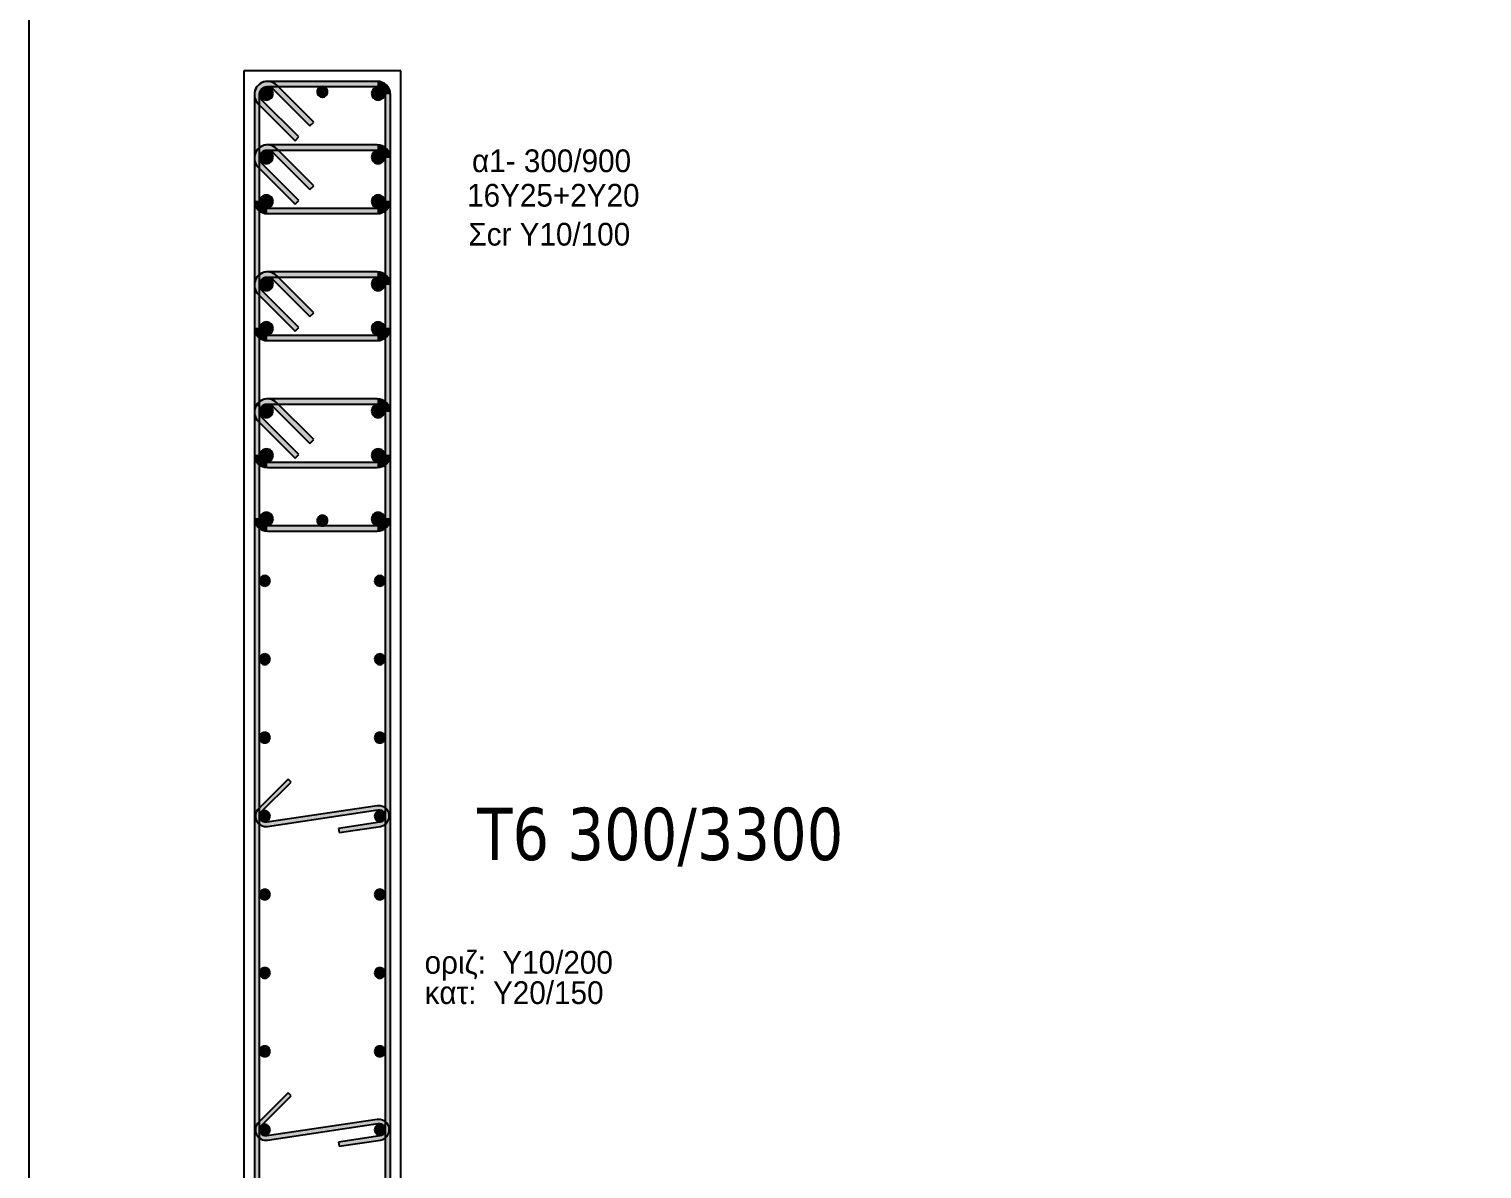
# Model space of a CAD drawing. Header units: millimetres. Extents: x -2171 to 1563, y -1758 to -1505.
# Drawn here: x -1313.45 to -1299.56, y -1619.55 to -1608.65 of the extents above; entities that cross this region are included whole.
import ezdxf

# ---------------------------------------------------------------- set-up
doc = ezdxf.new("R2010")
doc.units = ezdxf.units.MM
for name, color, linetype in [('-S_TEXT', 3, 'Continuous'), ('Col_Det', 7, 'Continuous'), ('Col_Det_Fill', 7, 'Continuous'), ('pinakaki', 153, 'Continuous')]:
    doc.layers.add(name, color=color, linetype=linetype)
doc.styles.add('S1Arl22_b_934_161', font='arial.ttf', dxfattribs={"width": 0.933629, "height": 0.002175})
doc.styles.get("Standard").update_dxf_attribs({"font": 'tahoma.ttf'})

msp = doc.modelspace()

# ---------------------------------------------------------------- hatches: boundary and pattern name
at = {"layer": 'Col_Det_Fill'}
for color, points in [(252, [(-1311.1206, -1609.2239), (-1311.0853, -1609.1886, 0.6681786), (-1311.2987, -1609.277), (-1311.2487, -1609.277, -0.6681786)]), (252, [(-1311.1737, -1609.202), (-1311.1737, -1609.152, 0.6681786), (-1311.2621, -1609.3653), (-1311.2267, -1609.33, -0.6681786)]), (252, [(-1310.1237, -1609.202), (-1310.1237, -1609.152), (-1311.1737, -1609.152), (-1311.1737, -1609.202)]), (252, [(-1310.0487, -1609.277), (-1309.9987, -1609.277, 0.4142136), (-1310.1237, -1609.152), (-1310.1237, -1609.202, -0.4142136)]), (252, [(-1311.2487, -1609.277), (-1311.2987, -1609.277), (-1311.2987, -1613.327), (-1311.2487, -1613.327)]), (12, [(-1311.1825, -1609.2056, 0.4142136), (-1311.245, -1609.2681, 0.4142136), (-1311.1825, -1609.3306, 0.4142136), (-1311.12, -1609.2681, 0.4142136)]), (252, [(-1310.7671, -1609.5775), (-1310.7317, -1609.5421), (-1311.0853, -1609.1886), (-1311.1206, -1609.2239)]), (133, [(-1310.6487, -1609.202, 0.4142136), (-1310.6987, -1609.252, 0.4142136), (-1310.6487, -1609.302, 0.4142136), (-1310.5987, -1609.252, 0.4142136)]), (12, [(-1310.1148, -1609.2056, 0.4142136), (-1310.1773, -1609.2681, 0.4142136), (-1310.1148, -1609.3306, 0.4142136), (-1310.0523, -1609.2681, 0.4142136)]), (252, [(-1310.0487, -1613.327), (-1309.9987, -1613.327), (-1309.9987, -1609.277), (-1310.0487, -1609.277)]), (252, [(-1311.2267, -1609.33), (-1311.2621, -1609.3653), (-1310.9085, -1609.7189), (-1310.8731, -1609.6835)]), (252, [(-1311.1206, -1609.8311), (-1311.0853, -1609.7957, 0.6681786), (-1311.2987, -1609.8841), (-1311.2487, -1609.8841, -0.6681786)]), (252, [(-1311.1737, -1609.8091), (-1311.1737, -1609.7591, 0.6681786), (-1311.2621, -1609.9725), (-1311.2267, -1609.9371, -0.6681786)]), (56, [(-1311.1825, -1609.8128, 0.4142136), (-1311.245, -1609.8753, 0.4142136), (-1311.1825, -1609.9378, 0.4142136), (-1311.12, -1609.8753, 0.4142136)]), (252, [(-1310.1237, -1609.8091), (-1310.1237, -1609.7591), (-1311.1737, -1609.7591), (-1311.1737, -1609.8091)]), (252, [(-1310.7671, -1610.1846), (-1310.7317, -1610.1493), (-1311.0853, -1609.7957), (-1311.1206, -1609.8311)]), (56, [(-1310.1148, -1609.8128, 0.4142136), (-1310.1773, -1609.8753, 0.4142136), (-1310.1148, -1609.9378, 0.4142136), (-1310.0523, -1609.8753, 0.4142136)]), (252, [(-1310.0487, -1609.8841), (-1309.9987, -1609.8841, 0.4142136), (-1310.1237, -1609.7591), (-1310.1237, -1609.8091, -0.4142136)]), (252, [(-1311.2487, -1609.8841), (-1311.2987, -1609.8841), (-1311.2987, -1610.2912), (-1311.2487, -1610.2912)]), (252, [(-1311.2267, -1609.9371), (-1311.2621, -1609.9725), (-1310.9085, -1610.326), (-1310.8731, -1610.2907)]), (252, [(-1310.0487, -1610.2912), (-1309.9987, -1610.2912), (-1309.9987, -1609.8841), (-1310.0487, -1609.8841)]), (56, [(-1311.1825, -1610.2376, 0.4142136), (-1311.245, -1610.3001, 0.4142136), (-1311.1825, -1610.3626, 0.4142136), (-1311.12, -1610.3001, 0.4142136)]), (56, [(-1310.1148, -1610.2376, 0.4142136), (-1310.1773, -1610.3001, 0.4142136), (-1310.1148, -1610.3626, 0.4142136), (-1310.0523, -1610.3001, 0.4142136)]), (252, [(-1311.2487, -1610.2912), (-1311.2987, -1610.2912, 0.4142136), (-1311.1737, -1610.4162), (-1311.1737, -1610.3662, -0.4142136)]), (252, [(-1311.1737, -1610.3662), (-1311.1737, -1610.4162), (-1310.1237, -1610.4162), (-1310.1237, -1610.3662)]), (252, [(-1310.1237, -1610.3662), (-1310.1237, -1610.4162, 0.4142136), (-1309.9987, -1610.2912), (-1310.0487, -1610.2912, -0.4142136)]), (252, [(-1311.1206, -1611.0453), (-1311.0853, -1611.01, 0.6681786), (-1311.2987, -1611.0984), (-1311.2487, -1611.0984, -0.6681786)]), (252, [(-1311.1737, -1611.0234), (-1311.1737, -1610.9734, 0.6681786), (-1311.2621, -1611.1868), (-1311.2267, -1611.1514, -0.6681786)]), (252, [(-1310.1237, -1611.0234), (-1310.1237, -1610.9734), (-1311.1737, -1610.9734), (-1311.1737, -1611.0234)]), (252, [(-1310.0487, -1611.0984), (-1309.9987, -1611.0984, 0.4142136), (-1310.1237, -1610.9734), (-1310.1237, -1611.0234, -0.4142136)]), (252, [(-1311.2487, -1611.0984), (-1311.2987, -1611.0984), (-1311.2987, -1611.5055), (-1311.2487, -1611.5055)]), (56, [(-1311.1825, -1611.027, 0.4142136), (-1311.245, -1611.0895, 0.4142136), (-1311.1825, -1611.152, 0.4142136), (-1311.12, -1611.0895, 0.4142136)]), (252, [(-1310.7671, -1611.3989), (-1310.7317, -1611.3635), (-1311.0853, -1611.01), (-1311.1206, -1611.0453)]), (56, [(-1310.1148, -1611.027, 0.4142136), (-1310.1773, -1611.0895, 0.4142136), (-1310.1148, -1611.152, 0.4142136), (-1310.0523, -1611.0895, 0.4142136)]), (252, [(-1310.0487, -1611.5055), (-1309.9987, -1611.5055), (-1309.9987, -1611.0984), (-1310.0487, -1611.0984)]), (252, [(-1311.2267, -1611.1514), (-1311.2621, -1611.1868), (-1310.9085, -1611.5403), (-1310.8731, -1611.505)]), (252, [(-1311.2487, -1611.5055), (-1311.2987, -1611.5055, 0.4142136), (-1311.1737, -1611.6305), (-1311.1737, -1611.5805, -0.4142136)]), (56, [(-1311.1825, -1611.4519, 0.4142136), (-1311.245, -1611.5144, 0.4142136), (-1311.1825, -1611.5769, 0.4142136), (-1311.12, -1611.5144, 0.4142136)]), (56, [(-1310.1148, -1611.4519, 0.4142136), (-1310.1773, -1611.5144, 0.4142136), (-1310.1148, -1611.5769, 0.4142136), (-1310.0523, -1611.5144, 0.4142136)]), (252, [(-1310.1237, -1611.5805), (-1310.1237, -1611.6305, 0.4142136), (-1309.9987, -1611.5055), (-1310.0487, -1611.5055, -0.4142136)]), (252, [(-1311.1737, -1611.5805), (-1311.1737, -1611.6305), (-1310.1237, -1611.6305), (-1310.1237, -1611.5805)]), (252, [(-1311.1206, -1612.2596), (-1311.0853, -1612.2243, 0.6681786), (-1311.2987, -1612.3127), (-1311.2487, -1612.3127, -0.6681786)]), (252, [(-1311.1737, -1612.2377), (-1311.1737, -1612.1877, 0.6681786), (-1311.2621, -1612.4011), (-1311.2267, -1612.3657, -0.6681786)]), (252, [(-1310.1237, -1612.2377), (-1310.1237, -1612.1877), (-1311.1737, -1612.1877), (-1311.1737, -1612.2377)]), (252, [(-1310.7671, -1612.6132), (-1310.7317, -1612.5778), (-1311.0853, -1612.2243), (-1311.1206, -1612.2596)]), (252, [(-1310.0487, -1612.3127), (-1309.9987, -1612.3127, 0.4142136), (-1310.1237, -1612.1877), (-1310.1237, -1612.2377, -0.4142136)]), (252, [(-1311.2487, -1612.2504), (-1311.2987, -1612.2504), (-1311.2987, -1622.3535), (-1311.2487, -1622.3535)]), (252, [(-1311.2487, -1612.3127), (-1311.2987, -1612.3127), (-1311.2987, -1612.7198), (-1311.2487, -1612.7198)]), (252, [(-1311.2267, -1612.3657), (-1311.2621, -1612.4011), (-1310.9085, -1612.7546), (-1310.8731, -1612.7193)]), (56, [(-1311.1825, -1612.2413, 0.4142136), (-1311.245, -1612.3038, 0.4142136), (-1311.1825, -1612.3663, 0.4142136), (-1311.12, -1612.3038, 0.4142136)]), (56, [(-1310.1148, -1612.2413, 0.4142136), (-1310.1773, -1612.3038, 0.4142136), (-1310.1148, -1612.3663, 0.4142136), (-1310.0523, -1612.3038, 0.4142136)]), (252, [(-1310.0487, -1622.3535), (-1309.9987, -1622.3535), (-1309.9987, -1612.2504), (-1310.0487, -1612.2504)]), (252, [(-1310.0487, -1612.7198), (-1309.9987, -1612.7198), (-1309.9987, -1612.3127), (-1310.0487, -1612.3127)]), (252, [(-1311.2487, -1612.7198), (-1311.2987, -1612.7198, 0.4142136), (-1311.1737, -1612.8448), (-1311.1737, -1612.7948, -0.4142136)]), (56, [(-1311.1825, -1612.6661, 0.4142136), (-1311.245, -1612.7286, 0.4142136), (-1311.1825, -1612.7911, 0.4142136), (-1311.12, -1612.7286, 0.4142136)]), (56, [(-1310.1148, -1612.6661, 0.4142136), (-1310.1773, -1612.7286, 0.4142136), (-1310.1148, -1612.7911, 0.4142136), (-1310.0523, -1612.7286, 0.4142136)]), (252, [(-1310.1237, -1612.7948), (-1310.1237, -1612.8448, 0.4142136), (-1309.9987, -1612.7198), (-1310.0487, -1612.7198, -0.4142136)]), (252, [(-1311.1737, -1612.7948), (-1311.1737, -1612.8448), (-1310.1237, -1612.8448), (-1310.1237, -1612.7948)]), (252, [(-1311.2487, -1613.327), (-1311.2987, -1613.327, 0.4142136), (-1311.1737, -1613.452), (-1311.1737, -1613.402, -0.4142136)]), (12, [(-1311.1825, -1613.2733, 0.4142136), (-1311.245, -1613.3358, 0.4142136), (-1311.1825, -1613.3983, 0.4142136), (-1311.12, -1613.3358, 0.4142136)]), (133, [(-1310.6487, -1613.302, 0.4142136), (-1310.6987, -1613.352, 0.4142136), (-1310.6487, -1613.402, 0.4142136), (-1310.5987, -1613.352, 0.4142136)]), (12, [(-1310.1148, -1613.2733, 0.4142136), (-1310.1773, -1613.3358, 0.4142136), (-1310.1148, -1613.3983, 0.4142136), (-1310.0523, -1613.3358, 0.4142136)]), (252, [(-1310.1237, -1613.402), (-1310.1237, -1613.452, 0.4142136), (-1309.9987, -1613.327), (-1310.0487, -1613.327, -0.4142136)]), (252, [(-1311.1737, -1613.402), (-1311.1737, -1613.452), (-1310.1237, -1613.452), (-1310.1237, -1613.402)]), (133, [(-1311.1987, -1613.9774, 0.4142136), (-1311.1487, -1613.9274, 0.4142136), (-1311.1987, -1613.8774, 0.4142136), (-1311.2487, -1613.9274, 0.4142136)]), (133, [(-1310.0987, -1613.9774, 0.4142136), (-1310.0487, -1613.9274, 0.4142136), (-1310.0987, -1613.8774, 0.4142136), (-1310.1487, -1613.9274, 0.4142136)]), (133, [(-1311.1987, -1614.7273, 0.4142136), (-1311.1487, -1614.6773, 0.4142136), (-1311.1987, -1614.6273, 0.4142136), (-1311.2487, -1614.6773, 0.4142136)]), (133, [(-1310.0987, -1614.7273, 0.4142136), (-1310.0487, -1614.6773, 0.4142136), (-1310.0987, -1614.6273, 0.4142136), (-1310.1487, -1614.6773, 0.4142136)]), (133, [(-1311.1987, -1615.4772, 0.4142136), (-1311.1487, -1615.4272, 0.4142136), (-1311.1987, -1615.3772, 0.4142136), (-1311.2487, -1615.4272, 0.4142136)]), (133, [(-1310.0987, -1615.4772, 0.4142136), (-1310.0487, -1615.4272, 0.4142136), (-1310.0987, -1615.3772, 0.4142136), (-1310.1487, -1615.4272, 0.4142136)]), (252, [(-1311.2594, -1616.1064), (-1311.2311, -1616.1347), (-1310.9482, -1615.8518), (-1310.9765, -1615.8235)]), (252, [(-1311.1739, -1616.276), (-1311.1798, -1616.2364, -0.7233449), (-1311.2311, -1616.1347), (-1311.2594, -1616.1064, 0.7233449)]), (252, [(-1310.1176, -1616.1178), (-1310.1235, -1616.0782), (-1311.1798, -1616.2364), (-1311.1739, -1616.276)]), (252, [(-1310.0998, -1616.2364), (-1310.0939, -1616.276, 1), (-1310.1235, -1616.0782), (-1310.1176, -1616.1178, -1)]), (133, [(-1311.1987, -1616.2271, 0.4142136), (-1311.1487, -1616.1771, 0.4142136), (-1311.1987, -1616.1271, 0.4142136), (-1311.2487, -1616.1771, 0.4142136)]), (252, [(-1310.4954, -1616.2957), (-1310.4894, -1616.3353), (-1310.0939, -1616.276), (-1310.0998, -1616.2364)]), (133, [(-1310.0987, -1616.2271, 0.4142136), (-1310.0487, -1616.1771, 0.4142136), (-1310.0987, -1616.1271, 0.4142136), (-1310.1487, -1616.1771, 0.4142136)]), (133, [(-1311.1987, -1616.977, 0.4142136), (-1311.1487, -1616.927, 0.4142136), (-1311.1987, -1616.877, 0.4142136), (-1311.2487, -1616.927, 0.4142136)]), (133, [(-1310.0987, -1616.977, 0.4142136), (-1310.0487, -1616.927, 0.4142136), (-1310.0987, -1616.877, 0.4142136), (-1310.1487, -1616.927, 0.4142136)]), (133, [(-1311.1987, -1617.7269, 0.4142136), (-1311.1487, -1617.6769, 0.4142136), (-1311.1987, -1617.6269, 0.4142136), (-1311.2487, -1617.6769, 0.4142136)]), (133, [(-1310.0987, -1617.7269, 0.4142136), (-1310.0487, -1617.6769, 0.4142136), (-1310.0987, -1617.6269, 0.4142136), (-1310.1487, -1617.6769, 0.4142136)]), (133, [(-1311.1987, -1618.4768, 0.4142136), (-1311.1487, -1618.4268, 0.4142136), (-1311.1987, -1618.3768, 0.4142136), (-1311.2487, -1618.4268, 0.4142136)]), (133, [(-1310.0987, -1618.4768, 0.4142136), (-1310.0487, -1618.4268, 0.4142136), (-1310.0987, -1618.3768, 0.4142136), (-1310.1487, -1618.4268, 0.4142136)]), (252, [(-1311.2594, -1619.106), (-1311.2311, -1619.1343), (-1310.9482, -1618.8514), (-1310.9765, -1618.8231)]), (252, [(-1311.1739, -1619.2756), (-1311.1798, -1619.236, -0.7233449), (-1311.2311, -1619.1343), (-1311.2594, -1619.106, 0.7233449)]), (133, [(-1311.1987, -1619.2267, 0.4142136), (-1311.1487, -1619.1767, 0.4142136), (-1311.1987, -1619.1267, 0.4142136), (-1311.2487, -1619.1767, 0.4142136)]), (252, [(-1310.1176, -1619.1174), (-1310.1235, -1619.0778), (-1311.1798, -1619.236), (-1311.1739, -1619.2756)]), (133, [(-1310.0987, -1619.2267, 0.4142136), (-1310.0487, -1619.1767, 0.4142136), (-1310.0987, -1619.1267, 0.4142136), (-1310.1487, -1619.1767, 0.4142136)]), (252, [(-1310.0998, -1619.236), (-1310.0939, -1619.2756, 1), (-1310.1235, -1619.0778), (-1310.1176, -1619.1174, -1)]), (252, [(-1310.4954, -1619.2953), (-1310.4894, -1619.3349), (-1310.0939, -1619.2756), (-1310.0998, -1619.236)])]:
    msp.add_hatch(color=color, dxfattribs=at).paths.add_polyline_path(points)

# ---------------------------------------------------------------- linework, layer by layer
at = {"layer": '-S_TEXT', "ltscale": 5}
msp.add_lwpolyline([(-1313.453, -1590.2497), (-1255.3055, -1590.2497), (-1255.3055, -1630.2944), (-1313.453, -1630.2944)], close=True, dxfattribs=at)
at = {"layer": 'Col_Det', "color": 7}
for points in [[(-1309.8987, -1609.052), (-1311.3987, -1609.052)], [(-1311.3987, -1609.052), (-1311.3987, -1625.552)], [(-1310.1237, -1609.152), (-1311.1737, -1609.152)], [(-1309.8987, -1624.302), (-1309.8987, -1609.052)], [(-1311.2987, -1609.277), (-1311.2987, -1613.327)], [(-1311.2487, -1613.327), (-1311.2487, -1609.277)], [(-1311.1737, -1609.202), (-1310.1237, -1609.202)], [(-1311.1206, -1609.2239), (-1310.7671, -1609.5775)], [(-1310.7317, -1609.5421), (-1311.0853, -1609.1886)], [(-1310.0487, -1609.277), (-1310.0487, -1613.327)], [(-1309.9987, -1613.327), (-1309.9987, -1609.277)], [(-1311.2621, -1609.3653), (-1310.9085, -1609.7189)], [(-1310.8731, -1609.6835), (-1311.2267, -1609.33)], [(-1310.7671, -1609.5775), (-1310.7317, -1609.5421)], [(-1310.9085, -1609.7189), (-1310.8731, -1609.6835)], [(-1310.1237, -1609.7591), (-1311.1737, -1609.7591)], [(-1311.1737, -1609.8091), (-1310.1237, -1609.8091)], [(-1311.1206, -1609.8311), (-1310.7671, -1610.1846)], [(-1310.7317, -1610.1493), (-1311.0853, -1609.7957)], [(-1311.2987, -1609.8841), (-1311.2987, -1610.2912)], [(-1311.2621, -1609.9725), (-1310.9085, -1610.326)], [(-1311.2487, -1610.2912), (-1311.2487, -1609.8841)], [(-1310.8731, -1610.2907), (-1311.2267, -1609.9371)], [(-1310.0487, -1609.8841), (-1310.0487, -1610.2912)], [(-1309.9987, -1610.2912), (-1309.9987, -1609.8841)], [(-1310.7671, -1610.1846), (-1310.7317, -1610.1493)], [(-1310.1237, -1610.3662), (-1311.1737, -1610.3662)], [(-1311.1737, -1610.4162), (-1310.1237, -1610.4162)], [(-1310.9085, -1610.326), (-1310.8731, -1610.2907)], [(-1310.1237, -1610.9734), (-1311.1737, -1610.9734)], [(-1311.2987, -1611.0984), (-1311.2987, -1611.5055)], [(-1311.2487, -1611.5055), (-1311.2487, -1611.0984)], [(-1311.1737, -1611.0234), (-1310.1237, -1611.0234)], [(-1311.1206, -1611.0453), (-1310.7671, -1611.3989)], [(-1310.7317, -1611.3635), (-1311.0853, -1611.01)], [(-1310.0487, -1611.0984), (-1310.0487, -1611.5055)], [(-1309.9987, -1611.5055), (-1309.9987, -1611.0984)], [(-1311.2621, -1611.1868), (-1310.9085, -1611.5403)], [(-1310.8731, -1611.505), (-1311.2267, -1611.1514)], [(-1310.7671, -1611.3989), (-1310.7317, -1611.3635)], [(-1310.9085, -1611.5403), (-1310.8731, -1611.505)], [(-1310.1237, -1611.5805), (-1311.1737, -1611.5805)], [(-1311.1737, -1611.6305), (-1310.1237, -1611.6305)], [(-1310.1237, -1612.1877), (-1311.1737, -1612.1877)], [(-1310.7317, -1612.5778), (-1311.0853, -1612.2243)], [(-1311.2487, -1612.2504), (-1311.2987, -1612.2504)], [(-1311.2987, -1612.2504), (-1311.2987, -1622.3535)], [(-1311.2987, -1612.3127), (-1311.2987, -1612.7198)], [(-1311.2487, -1622.3535), (-1311.2487, -1612.2504)], [(-1311.2487, -1612.7198), (-1311.2487, -1612.3127)], [(-1310.8731, -1612.7193), (-1311.2267, -1612.3657)], [(-1311.1737, -1612.2377), (-1310.1237, -1612.2377)], [(-1311.1206, -1612.2596), (-1310.7671, -1612.6132)], [(-1309.9987, -1612.2504), (-1310.0487, -1612.2504)], [(-1310.0487, -1612.2504), (-1310.0487, -1622.3535)], [(-1310.0487, -1612.3127), (-1310.0487, -1612.7198)], [(-1309.9987, -1622.3535), (-1309.9987, -1612.2504)], [(-1309.9987, -1612.7198), (-1309.9987, -1612.3127)], [(-1311.2621, -1612.4011), (-1310.9085, -1612.7546)], [(-1310.7671, -1612.6132), (-1310.7317, -1612.5778)], [(-1310.9085, -1612.7546), (-1310.8731, -1612.7193)], [(-1310.1237, -1612.7948), (-1311.1737, -1612.7948)], [(-1311.1737, -1612.8448), (-1310.1237, -1612.8448)], [(-1310.1237, -1613.402), (-1311.1737, -1613.402)], [(-1311.1737, -1613.452), (-1310.1237, -1613.452)], [(-1310.9765, -1615.8235), (-1311.2594, -1616.1064)], [(-1310.9482, -1615.8518), (-1310.9765, -1615.8235)], [(-1311.2311, -1616.1347), (-1310.9482, -1615.8518)], [(-1310.1235, -1616.0782), (-1311.1798, -1616.2364)], [(-1311.1739, -1616.276), (-1310.1176, -1616.1178)], [(-1310.0998, -1616.2364), (-1310.4954, -1616.2957)], [(-1310.4954, -1616.2957), (-1310.4894, -1616.3353)], [(-1310.4894, -1616.3353), (-1310.0939, -1616.276)], [(-1310.9765, -1618.8231), (-1311.2594, -1619.106)], [(-1311.2311, -1619.1343), (-1310.9482, -1618.8514)], [(-1310.9482, -1618.8514), (-1310.9765, -1618.8231)], [(-1310.1235, -1619.0778), (-1311.1798, -1619.236)], [(-1311.1739, -1619.2756), (-1310.1176, -1619.1174)], [(-1310.0998, -1619.236), (-1310.4954, -1619.2953)], [(-1310.4954, -1619.2953), (-1310.4894, -1619.3349)], [(-1310.4894, -1619.3349), (-1310.0939, -1619.2756)]]:
    msp.add_lwpolyline(points, dxfattribs=at)
for points in [[(-1311.0853, -1609.1886, 0.6681786), (-1311.2987, -1609.277)], [(-1311.1737, -1609.152, 0.6681786), (-1311.2621, -1609.3653)], [(-1309.9987, -1609.277, 0.4142136), (-1310.1237, -1609.152)], [(-1311.2487, -1609.277, -0.6681786), (-1311.1206, -1609.2239, -0.6681786)], [(-1311.2267, -1609.33, -0.6681786), (-1311.1737, -1609.202, -0.6681786)], [(-1311.1825, -1609.2056, 0.4142136), (-1311.245, -1609.2681, 0.4142136)], [(-1311.245, -1609.2681, 0.4142136), (-1311.1825, -1609.3306, 0.4142136)], [(-1311.12, -1609.2681, 0.4142136), (-1311.1825, -1609.2056, 0.4142136)], [(-1311.1825, -1609.3306, 0.4142136), (-1311.12, -1609.2681, 0.4142136)], [(-1310.6487, -1609.202, 0.4142136), (-1310.6987, -1609.252, 0.4142136)], [(-1310.6987, -1609.252, 0.4142136), (-1310.6487, -1609.302, 0.4142136)], [(-1310.5987, -1609.252, 0.4142136), (-1310.6487, -1609.202, 0.4142136)], [(-1310.6487, -1609.302, 0.4142136), (-1310.5987, -1609.252, 0.4142136)], [(-1310.1148, -1609.2056, 0.4142136), (-1310.1773, -1609.2681, 0.4142136)], [(-1310.1773, -1609.2681, 0.4142136), (-1310.1148, -1609.3306, 0.4142136)], [(-1310.1237, -1609.202, -0.4142136), (-1310.0487, -1609.277, -0.4142136)], [(-1310.0523, -1609.2681, 0.4142136), (-1310.1148, -1609.2056, 0.4142136)], [(-1310.1148, -1609.3306, 0.4142136), (-1310.0523, -1609.2681, 0.4142136)], [(-1311.0853, -1609.7957, 0.6681786), (-1311.2987, -1609.8841)], [(-1311.1737, -1609.7591, 0.6681786), (-1311.2621, -1609.9725)], [(-1311.2487, -1609.8841, -0.6681786), (-1311.1206, -1609.8311, -0.6681786)], [(-1311.2267, -1609.9371, -0.6681786), (-1311.1737, -1609.8091, -0.6681786)], [(-1311.1825, -1609.8128, 0.4142136), (-1311.245, -1609.8753, 0.4142136)], [(-1311.12, -1609.8753, 0.4142136), (-1311.1825, -1609.8128, 0.4142136)], [(-1310.1148, -1609.8128, 0.4142136), (-1310.1773, -1609.8753, 0.4142136)], [(-1309.9987, -1609.8841, 0.4142136), (-1310.1237, -1609.7591)], [(-1310.1237, -1609.8091, -0.4142136), (-1310.0487, -1609.8841, -0.4142136)], [(-1310.0523, -1609.8753, 0.4142136), (-1310.1148, -1609.8128, 0.4142136)], [(-1311.245, -1609.8753, 0.4142136), (-1311.1825, -1609.9378, 0.4142136)], [(-1311.1825, -1609.9378, 0.4142136), (-1311.12, -1609.8753, 0.4142136)], [(-1310.1773, -1609.8753, 0.4142136), (-1310.1148, -1609.9378, 0.4142136)], [(-1310.1148, -1609.9378, 0.4142136), (-1310.0523, -1609.8753, 0.4142136)], [(-1311.1825, -1610.2376, 0.4142136), (-1311.245, -1610.3001, 0.4142136)], [(-1311.12, -1610.3001, 0.4142136), (-1311.1825, -1610.2376, 0.4142136)], [(-1310.1148, -1610.2376, 0.4142136), (-1310.1773, -1610.3001, 0.4142136)], [(-1310.0523, -1610.3001, 0.4142136), (-1310.1148, -1610.2376, 0.4142136)], [(-1311.2987, -1610.2912, 0.4142136), (-1311.1737, -1610.4162)], [(-1311.1737, -1610.3662, -0.4142136), (-1311.2487, -1610.2912, -0.4142136)], [(-1311.245, -1610.3001, 0.4142136), (-1311.1825, -1610.3626, 0.4142136)], [(-1311.1825, -1610.3626, 0.4142136), (-1311.12, -1610.3001, 0.4142136)], [(-1310.1773, -1610.3001, 0.4142136), (-1310.1148, -1610.3626, 0.4142136)], [(-1310.1237, -1610.4162, 0.4142136), (-1309.9987, -1610.2912)], [(-1310.0487, -1610.2912, -0.4142136), (-1310.1237, -1610.3662, -0.4142136)], [(-1310.1148, -1610.3626, 0.4142136), (-1310.0523, -1610.3001, 0.4142136)], [(-1311.0853, -1611.01, 0.6681786), (-1311.2987, -1611.0984)], [(-1311.1737, -1610.9734, 0.6681786), (-1311.2621, -1611.1868)], [(-1309.9987, -1611.0984, 0.4142136), (-1310.1237, -1610.9734)], [(-1311.2487, -1611.0984, -0.6681786), (-1311.1206, -1611.0453, -0.6681786)], [(-1311.2267, -1611.1514, -0.6681786), (-1311.1737, -1611.0234, -0.6681786)], [(-1311.1825, -1611.027, 0.4142136), (-1311.245, -1611.0895, 0.4142136)], [(-1311.245, -1611.0895, 0.4142136), (-1311.1825, -1611.152, 0.4142136)], [(-1311.12, -1611.0895, 0.4142136), (-1311.1825, -1611.027, 0.4142136)], [(-1311.1825, -1611.152, 0.4142136), (-1311.12, -1611.0895, 0.4142136)], [(-1310.1148, -1611.027, 0.4142136), (-1310.1773, -1611.0895, 0.4142136)], [(-1310.1773, -1611.0895, 0.4142136), (-1310.1148, -1611.152, 0.4142136)], [(-1310.1237, -1611.0234, -0.4142136), (-1310.0487, -1611.0984, -0.4142136)], [(-1310.0523, -1611.0895, 0.4142136), (-1310.1148, -1611.027, 0.4142136)], [(-1310.1148, -1611.152, 0.4142136), (-1310.0523, -1611.0895, 0.4142136)], [(-1311.2987, -1611.5055, 0.4142136), (-1311.1737, -1611.6305)], [(-1311.1737, -1611.5805, -0.4142136), (-1311.2487, -1611.5055, -0.4142136)], [(-1311.1825, -1611.4519, 0.4142136), (-1311.245, -1611.5144, 0.4142136)], [(-1311.245, -1611.5144, 0.4142136), (-1311.1825, -1611.5769, 0.4142136)], [(-1311.12, -1611.5144, 0.4142136), (-1311.1825, -1611.4519, 0.4142136)], [(-1311.1825, -1611.5769, 0.4142136), (-1311.12, -1611.5144, 0.4142136)], [(-1310.1148, -1611.4519, 0.4142136), (-1310.1773, -1611.5144, 0.4142136)], [(-1310.1773, -1611.5144, 0.4142136), (-1310.1148, -1611.5769, 0.4142136)], [(-1310.1237, -1611.6305, 0.4142136), (-1309.9987, -1611.5055)], [(-1310.0487, -1611.5055, -0.4142136), (-1310.1237, -1611.5805, -0.4142136)], [(-1310.0523, -1611.5144, 0.4142136), (-1310.1148, -1611.4519, 0.4142136)], [(-1310.1148, -1611.5769, 0.4142136), (-1310.0523, -1611.5144, 0.4142136)], [(-1311.0853, -1612.2243, 0.6681786), (-1311.2987, -1612.3127)], [(-1311.1737, -1612.1877, 0.6681786), (-1311.2621, -1612.4011)], [(-1309.9987, -1612.3127, 0.4142136), (-1310.1237, -1612.1877)], [(-1311.2487, -1612.3127, -0.6681786), (-1311.1206, -1612.2596, -0.6681786)], [(-1311.2267, -1612.3657, -0.6681786), (-1311.1737, -1612.2377, -0.6681786)], [(-1311.1825, -1612.2413, 0.4142136), (-1311.245, -1612.3038, 0.4142136)], [(-1311.245, -1612.3038, 0.4142136), (-1311.1825, -1612.3663, 0.4142136)], [(-1311.12, -1612.3038, 0.4142136), (-1311.1825, -1612.2413, 0.4142136)], [(-1311.1825, -1612.3663, 0.4142136), (-1311.12, -1612.3038, 0.4142136)], [(-1310.1148, -1612.2413, 0.4142136), (-1310.1773, -1612.3038, 0.4142136)], [(-1310.1773, -1612.3038, 0.4142136), (-1310.1148, -1612.3663, 0.4142136)], [(-1310.1237, -1612.2377, -0.4142136), (-1310.0487, -1612.3127, -0.4142136)], [(-1310.0523, -1612.3038, 0.4142136), (-1310.1148, -1612.2413, 0.4142136)], [(-1310.1148, -1612.3663, 0.4142136), (-1310.0523, -1612.3038, 0.4142136)], [(-1311.2987, -1612.7198, 0.4142136), (-1311.1737, -1612.8448)], [(-1311.1737, -1612.7948, -0.4142136), (-1311.2487, -1612.7198, -0.4142136)], [(-1311.1825, -1612.6661, 0.4142136), (-1311.245, -1612.7286, 0.4142136)], [(-1311.245, -1612.7286, 0.4142136), (-1311.1825, -1612.7911, 0.4142136)], [(-1311.12, -1612.7286, 0.4142136), (-1311.1825, -1612.6661, 0.4142136)], [(-1311.1825, -1612.7911, 0.4142136), (-1311.12, -1612.7286, 0.4142136)], [(-1310.1148, -1612.6661, 0.4142136), (-1310.1773, -1612.7286, 0.4142136)], [(-1310.1773, -1612.7286, 0.4142136), (-1310.1148, -1612.7911, 0.4142136)], [(-1310.1237, -1612.8448, 0.4142136), (-1309.9987, -1612.7198)], [(-1310.0487, -1612.7198, -0.4142136), (-1310.1237, -1612.7948, -0.4142136)], [(-1310.0523, -1612.7286, 0.4142136), (-1310.1148, -1612.6661, 0.4142136)], [(-1310.1148, -1612.7911, 0.4142136), (-1310.0523, -1612.7286, 0.4142136)], [(-1311.2987, -1613.327, 0.4142136), (-1311.1737, -1613.452)], [(-1311.1737, -1613.402, -0.4142136), (-1311.2487, -1613.327, -0.4142136)], [(-1311.1825, -1613.2733, 0.4142136), (-1311.245, -1613.3358, 0.4142136)], [(-1311.245, -1613.3358, 0.4142136), (-1311.1825, -1613.3983, 0.4142136)], [(-1311.12, -1613.3358, 0.4142136), (-1311.1825, -1613.2733, 0.4142136)], [(-1311.1825, -1613.3983, 0.4142136), (-1311.12, -1613.3358, 0.4142136)], [(-1310.6487, -1613.302, 0.4142136), (-1310.6987, -1613.352, 0.4142136)], [(-1310.5987, -1613.352, 0.4142136), (-1310.6487, -1613.302, 0.4142136)], [(-1310.1148, -1613.2733, 0.4142136), (-1310.1773, -1613.3358, 0.4142136)], [(-1310.1773, -1613.3358, 0.4142136), (-1310.1148, -1613.3983, 0.4142136)], [(-1310.1237, -1613.452, 0.4142136), (-1309.9987, -1613.327)], [(-1310.0487, -1613.327, -0.4142136), (-1310.1237, -1613.402, -0.4142136)], [(-1310.0523, -1613.3358, 0.4142136), (-1310.1148, -1613.2733, 0.4142136)], [(-1310.1148, -1613.3983, 0.4142136), (-1310.0523, -1613.3358, 0.4142136)], [(-1310.6987, -1613.352, 0.4142136), (-1310.6487, -1613.402, 0.4142136)], [(-1310.6487, -1613.402, 0.4142136), (-1310.5987, -1613.352, 0.4142136)], [(-1311.1987, -1613.8774, 0.4142136), (-1311.2487, -1613.9274, 0.4142136)], [(-1311.1487, -1613.9274, 0.4142136), (-1311.1987, -1613.8774, 0.4142136)], [(-1310.0987, -1613.8774, 0.4142136), (-1310.1487, -1613.9274, 0.4142136)], [(-1310.0487, -1613.9274, 0.4142136), (-1310.0987, -1613.8774, 0.4142136)], [(-1311.2487, -1613.9274, 0.4142136), (-1311.1987, -1613.9774, 0.4142136)], [(-1311.1987, -1613.9774, 0.4142136), (-1311.1487, -1613.9274, 0.4142136)], [(-1310.1487, -1613.9274, 0.4142136), (-1310.0987, -1613.9774, 0.4142136)], [(-1310.0987, -1613.9774, 0.4142136), (-1310.0487, -1613.9274, 0.4142136)], [(-1311.1987, -1614.6273, 0.4142136), (-1311.2487, -1614.6773, 0.4142136)], [(-1311.2487, -1614.6773, 0.4142136), (-1311.1987, -1614.7273, 0.4142136)], [(-1311.1487, -1614.6773, 0.4142136), (-1311.1987, -1614.6273, 0.4142136)], [(-1311.1987, -1614.7273, 0.4142136), (-1311.1487, -1614.6773, 0.4142136)], [(-1310.0987, -1614.6273, 0.4142136), (-1310.1487, -1614.6773, 0.4142136)], [(-1310.1487, -1614.6773, 0.4142136), (-1310.0987, -1614.7273, 0.4142136)], [(-1310.0487, -1614.6773, 0.4142136), (-1310.0987, -1614.6273, 0.4142136)], [(-1310.0987, -1614.7273, 0.4142136), (-1310.0487, -1614.6773, 0.4142136)], [(-1311.1987, -1615.3772, 0.4142136), (-1311.2487, -1615.4272, 0.4142136)], [(-1311.1487, -1615.4272, 0.4142136), (-1311.1987, -1615.3772, 0.4142136)], [(-1310.0987, -1615.3772, 0.4142136), (-1310.1487, -1615.4272, 0.4142136)], [(-1310.0487, -1615.4272, 0.4142136), (-1310.0987, -1615.3772, 0.4142136)], [(-1311.2487, -1615.4272, 0.4142136), (-1311.1987, -1615.4772, 0.4142136)], [(-1311.1987, -1615.4772, 0.4142136), (-1311.1487, -1615.4272, 0.4142136)], [(-1310.1487, -1615.4272, 0.4142136), (-1310.0987, -1615.4772, 0.4142136)], [(-1310.0987, -1615.4772, 0.4142136), (-1310.0487, -1615.4272, 0.4142136)], [(-1311.2594, -1616.1064, 0.7233449), (-1311.1739, -1616.276, 0.7233449)], [(-1310.0939, -1616.276, 1), (-1310.1235, -1616.0782)], [(-1311.1987, -1616.1271, 0.4142136), (-1311.2487, -1616.1771, 0.4142136)], [(-1311.1798, -1616.2364, -0.7233449), (-1311.2311, -1616.1347)], [(-1311.2487, -1616.1771, 0.4142136), (-1311.1987, -1616.2271, 0.4142136)], [(-1311.1487, -1616.1771, 0.4142136), (-1311.1987, -1616.1271, 0.4142136)], [(-1311.1987, -1616.2271, 0.4142136), (-1311.1487, -1616.1771, 0.4142136)], [(-1310.0987, -1616.1271, 0.4142136), (-1310.1487, -1616.1771, 0.4142136)], [(-1310.1487, -1616.1771, 0.4142136), (-1310.0987, -1616.2271, 0.4142136)], [(-1310.1176, -1616.1178, -1), (-1310.0998, -1616.2364, -1)], [(-1310.0487, -1616.1771, 0.4142136), (-1310.0987, -1616.1271, 0.4142136)], [(-1310.0987, -1616.2271, 0.4142136), (-1310.0487, -1616.1771, 0.4142136)], [(-1311.1987, -1616.877, 0.4142136), (-1311.2487, -1616.927, 0.4142136)], [(-1311.2487, -1616.927, 0.4142136), (-1311.1987, -1616.977, 0.4142136)], [(-1311.1487, -1616.927, 0.4142136), (-1311.1987, -1616.877, 0.4142136)], [(-1311.1987, -1616.977, 0.4142136), (-1311.1487, -1616.927, 0.4142136)], [(-1310.0987, -1616.877, 0.4142136), (-1310.1487, -1616.927, 0.4142136)], [(-1310.1487, -1616.927, 0.4142136), (-1310.0987, -1616.977, 0.4142136)], [(-1310.0487, -1616.927, 0.4142136), (-1310.0987, -1616.877, 0.4142136)], [(-1310.0987, -1616.977, 0.4142136), (-1310.0487, -1616.927, 0.4142136)], [(-1311.1987, -1617.6269, 0.4142136), (-1311.2487, -1617.6769, 0.4142136)], [(-1311.1487, -1617.6769, 0.4142136), (-1311.1987, -1617.6269, 0.4142136)], [(-1310.0987, -1617.6269, 0.4142136), (-1310.1487, -1617.6769, 0.4142136)], [(-1310.0487, -1617.6769, 0.4142136), (-1310.0987, -1617.6269, 0.4142136)], [(-1311.2487, -1617.6769, 0.4142136), (-1311.1987, -1617.7269, 0.4142136)], [(-1311.1987, -1617.7269, 0.4142136), (-1311.1487, -1617.6769, 0.4142136)], [(-1310.1487, -1617.6769, 0.4142136), (-1310.0987, -1617.7269, 0.4142136)], [(-1310.0987, -1617.7269, 0.4142136), (-1310.0487, -1617.6769, 0.4142136)], [(-1311.1987, -1618.3768, 0.4142136), (-1311.2487, -1618.4268, 0.4142136)], [(-1311.2487, -1618.4268, 0.4142136), (-1311.1987, -1618.4768, 0.4142136)], [(-1311.1487, -1618.4268, 0.4142136), (-1311.1987, -1618.3768, 0.4142136)], [(-1311.1987, -1618.4768, 0.4142136), (-1311.1487, -1618.4268, 0.4142136)], [(-1310.0987, -1618.3768, 0.4142136), (-1310.1487, -1618.4268, 0.4142136)], [(-1310.1487, -1618.4268, 0.4142136), (-1310.0987, -1618.4768, 0.4142136)], [(-1310.0487, -1618.4268, 0.4142136), (-1310.0987, -1618.3768, 0.4142136)], [(-1310.0987, -1618.4768, 0.4142136), (-1310.0487, -1618.4268, 0.4142136)], [(-1311.2594, -1619.106, 0.7233449), (-1311.1739, -1619.2756, 0.7233449)], [(-1311.1987, -1619.1267, 0.4142136), (-1311.2487, -1619.1767, 0.4142136)], [(-1311.1798, -1619.236, -0.7233449), (-1311.2311, -1619.1343)], [(-1311.1487, -1619.1767, 0.4142136), (-1311.1987, -1619.1267, 0.4142136)], [(-1310.0987, -1619.1267, 0.4142136), (-1310.1487, -1619.1767, 0.4142136)], [(-1310.0939, -1619.2756, 1), (-1310.1235, -1619.0778)], [(-1310.1176, -1619.1174, -1), (-1310.0998, -1619.236, -1)], [(-1310.0487, -1619.1767, 0.4142136), (-1310.0987, -1619.1267, 0.4142136)], [(-1311.2487, -1619.1767, 0.4142136), (-1311.1987, -1619.2267, 0.4142136)], [(-1311.1987, -1619.2267, 0.4142136), (-1311.1487, -1619.1767, 0.4142136)], [(-1310.1487, -1619.1767, 0.4142136), (-1310.0987, -1619.2267, 0.4142136)], [(-1310.0987, -1619.2267, 0.4142136), (-1310.0487, -1619.1767, 0.4142136)]]:
    msp.add_lwpolyline(points, format="xyb", dxfattribs=at)

# ---------------------------------------------------------------- texts
at = {"layer": 'Col_Det', "color": 7, "style": 'S1Arl22_b_934_161', "width": 0.933629}
for s, p in [(' α1- 300/900', (-1309.2959, -1610.0199)), ('16Y25+2Y20', (-1309.2645, -1610.3495)), ('Σcr Y10/100', (-1309.2526, -1610.722)), ('οριζ:  Y10/200', (-1309.6712, -1617.6843)), ('κατ:  Y20/150', (-1309.6712, -1617.9743))]:
    msp.add_text(s, height=0.2175, dxfattribs=at).set_placement(p)
at = {"layer": 'pinakaki', "color": 1, "width": 0.933629}
msp.add_text(' Τ6 300/3300 ', height=0.5, dxfattribs=at).set_placement((-1309.3422, -1616.5975))

doc.saveas('drawing.dxf')
